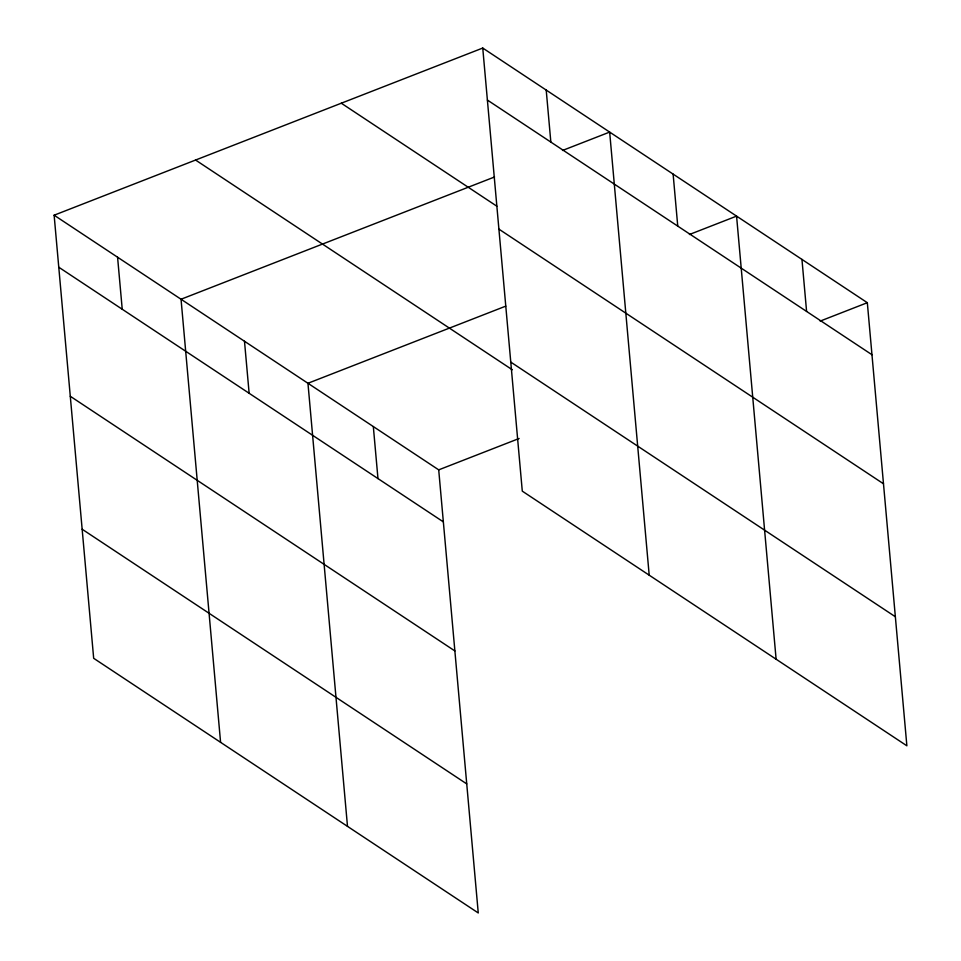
<?xml version="1.0" encoding="UTF-8"?>
<svg xmlns="http://www.w3.org/2000/svg" width="961" height="961" viewBox="0 0 961 961"><rect width="100%" height="100%" fill="white"/><g stroke="black" fill="none" stroke-linecap="round" stroke-linejoin="round"><path stroke-width="1.44" d="M54.128 215.204L438.709 469.857L478.254 912.95L93.673 658.297L54.128 215.204L482.746 48.05L867.327 302.703L906.872 745.796L522.291 491.143L482.746 48.05M494.567 176.968L181.04 299.243L220.586 742.324M562.509 150.469L609.658 132.089L649.204 575.183M505.762 306.139L307.952 383.271L347.498 826.364M689.421 234.508L736.57 216.129L776.116 659.21M438.709 469.857L519.132 438.492M820.177 321.094L867.327 302.703M487.395 100.064L871.975 354.729M341.299 103.211L496.837 206.195M498.903 229.126L883.483 483.779M510.771 362.093L895.352 616.746M195.576 160.043L512.309 369.769M58.765 267.218L443.345 521.871M70.285 396.268L454.865 650.933M82.153 529.235L466.734 783.9M801.954 259.41L806.591 311.436M673.12 174.109L677.757 226.123M546.208 90.07L550.845 142.084M373.324 426.564L377.973 478.59M244.49 341.251L249.139 393.277M117.578 257.224L122.227 309.238"/></g></svg>
